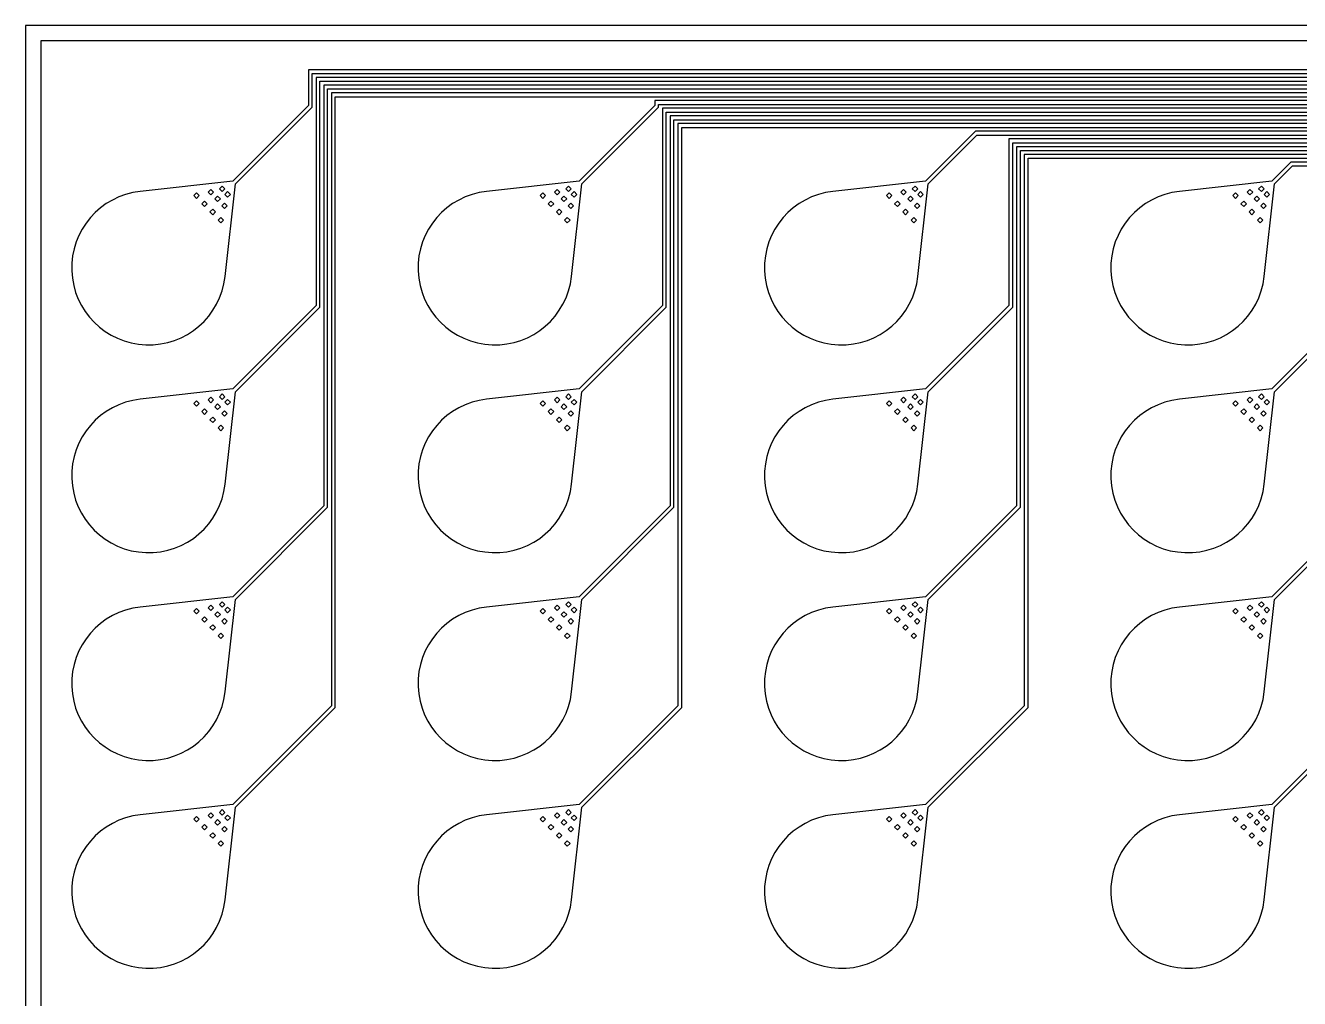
# Model space of a CAD drawing. Extents: x -37600 to 37600, y -18074 to 12600.
# Drawn here: x -37600 to -21049, y -43 to 12600 of the extents above; entities that cross this region are included whole.
import ezdxf

# ---------------------------------------------------------------- set-up
doc = ezdxf.new("R2010")
doc.units = 13

msp = doc.modelspace()

# ---------------------------------------------------------------- linework, layer by layer
at = {"linetype": 'Continuous', "lineweight": 25}
for points in [[(37600, -12600), (37600, 12600), (-37600, 12600), (-37600, -12600)], [(37400, 12400), (-37400, 12400), (-37400, -12400), (37400, -12400)], [(-35192, 10470), (-35227, 10435), (-35192, 10399), (-35157, 10435)], [(-35044, 10512), (-35080, 10476), (-35044, 10441), (-35009, 10476)], [(-34974, 10441), (-35009, 10406), (-34974, 10370), (-34938, 10406)], [(-30692, 10470), (-30727, 10435), (-30692, 10399), (-30657, 10435)], [(-30544, 10512), (-30580, 10476), (-30544, 10441), (-30509, 10476)], [(-30474, 10441), (-30509, 10406), (-30474, 10370), (-30438, 10406)], [(-26192, 10470), (-26227, 10435), (-26192, 10399), (-26157, 10435)], [(-26044, 10512), (-26080, 10476), (-26044, 10441), (-26009, 10476)], [(-25974, 10441), (-26009, 10406), (-25974, 10370), (-25938, 10406)], [(-21692, 10470), (-21727, 10435), (-21692, 10399), (-21657, 10435)], [(-21544, 10512), (-21580, 10476), (-21544, 10441), (-21509, 10476)], [(-21474, 10441), (-21509, 10406), (-21474, 10370), (-21438, 10406)], [(-35379, 10424), (-35415, 10389), (-35379, 10354), (-35344, 10389)], [(-35273, 10318), (-35309, 10283), (-35273, 10247), (-35238, 10283)], [(-35104, 10382), (-35139, 10346), (-35104, 10311), (-35068, 10346)], [(-35015, 10293), (-35051, 10258), (-35015, 10223), (-34980, 10258)], [(-30879, 10424), (-30915, 10389), (-30879, 10354), (-30844, 10389)], [(-30773, 10318), (-30809, 10283), (-30773, 10247), (-30738, 10283)], [(-30604, 10382), (-30639, 10346), (-30604, 10311), (-30568, 10346)], [(-30515, 10293), (-30551, 10258), (-30515, 10223), (-30480, 10258)], [(-26379, 10424), (-26415, 10389), (-26379, 10354), (-26344, 10389)], [(-26273, 10318), (-26309, 10283), (-26273, 10247), (-26238, 10283)], [(-26104, 10382), (-26139, 10346), (-26104, 10311), (-26068, 10346)], [(-26015, 10293), (-26051, 10258), (-26015, 10223), (-25980, 10258)], [(-21879, 10424), (-21915, 10389), (-21879, 10354), (-21844, 10389)], [(-21773, 10318), (-21809, 10283), (-21773, 10247), (-21738, 10283)], [(-21604, 10382), (-21639, 10346), (-21604, 10311), (-21568, 10346)], [(-21515, 10293), (-21551, 10258), (-21515, 10223), (-21480, 10258)], [(-35167, 10212), (-35203, 10177), (-35167, 10141), (-35132, 10177)], [(-35061, 10106), (-35096, 10071), (-35061, 10035), (-35026, 10071)], [(-30667, 10212), (-30703, 10177), (-30667, 10141), (-30632, 10177)], [(-30561, 10106), (-30596, 10071), (-30561, 10035), (-30526, 10071)], [(-26167, 10212), (-26203, 10177), (-26167, 10141), (-26132, 10177)], [(-26061, 10106), (-26096, 10071), (-26061, 10035), (-26026, 10071)], [(-21667, 10212), (-21703, 10177), (-21667, 10141), (-21632, 10177)], [(-21561, 10106), (-21596, 10071), (-21561, 10035), (-21526, 10071)], [(-35044, 7812), (-35080, 7776), (-35044, 7741), (-35009, 7776)], [(-30544, 7812), (-30580, 7776), (-30544, 7741), (-30509, 7776)], [(-26044, 7812), (-26080, 7776), (-26044, 7741), (-26009, 7776)], [(-21544, 7812), (-21580, 7776), (-21544, 7741), (-21509, 7776)], [(-35379, 7724), (-35415, 7689), (-35379, 7654), (-35344, 7689)], [(-35273, 7618), (-35309, 7583), (-35273, 7547), (-35238, 7583)], [(-35192, 7770), (-35227, 7735), (-35192, 7699), (-35157, 7735)], [(-35104, 7682), (-35139, 7646), (-35104, 7611), (-35068, 7646)], [(-34974, 7741), (-35009, 7706), (-34974, 7670), (-34938, 7706)], [(-30879, 7724), (-30915, 7689), (-30879, 7654), (-30844, 7689)], [(-30773, 7618), (-30809, 7583), (-30773, 7547), (-30738, 7583)], [(-30692, 7770), (-30727, 7735), (-30692, 7699), (-30657, 7735)], [(-30604, 7682), (-30639, 7646), (-30604, 7611), (-30568, 7646)], [(-30474, 7741), (-30509, 7706), (-30474, 7670), (-30438, 7706)], [(-26379, 7724), (-26415, 7689), (-26379, 7654), (-26344, 7689)], [(-26273, 7618), (-26309, 7583), (-26273, 7547), (-26238, 7583)], [(-26192, 7770), (-26227, 7735), (-26192, 7699), (-26157, 7735)], [(-26104, 7682), (-26139, 7646), (-26104, 7611), (-26068, 7646)], [(-25974, 7741), (-26009, 7706), (-25974, 7670), (-25938, 7706)], [(-21879, 7724), (-21915, 7689), (-21879, 7654), (-21844, 7689)], [(-21773, 7618), (-21809, 7583), (-21773, 7547), (-21738, 7583)], [(-21692, 7770), (-21727, 7735), (-21692, 7699), (-21657, 7735)], [(-21604, 7682), (-21639, 7646), (-21604, 7611), (-21568, 7646)], [(-21474, 7741), (-21509, 7706), (-21474, 7670), (-21438, 7706)], [(-35167, 7512), (-35203, 7477), (-35167, 7441), (-35132, 7477)], [(-35015, 7593), (-35051, 7558), (-35015, 7523), (-34980, 7558)], [(-30667, 7512), (-30703, 7477), (-30667, 7441), (-30632, 7477)], [(-30515, 7593), (-30551, 7558), (-30515, 7523), (-30480, 7558)], [(-26167, 7512), (-26203, 7477), (-26167, 7441), (-26132, 7477)], [(-26015, 7593), (-26051, 7558), (-26015, 7523), (-25980, 7558)], [(-21667, 7512), (-21703, 7477), (-21667, 7441), (-21632, 7477)], [(-21515, 7593), (-21551, 7558), (-21515, 7523), (-21480, 7558)], [(-35061, 7406), (-35096, 7371), (-35061, 7335), (-35026, 7371)], [(-30561, 7406), (-30596, 7371), (-30561, 7335), (-30526, 7371)], [(-26061, 7406), (-26096, 7371), (-26061, 7335), (-26026, 7371)], [(-21561, 7406), (-21596, 7371), (-21561, 7335), (-21526, 7371)], [(-35379, 5024), (-35415, 4989), (-35379, 4954), (-35344, 4989)], [(-35192, 5070), (-35227, 5035), (-35192, 4999), (-35157, 5035)], [(-35104, 4982), (-35139, 4946), (-35104, 4911), (-35068, 4946)], [(-35044, 5112), (-35080, 5076), (-35044, 5041), (-35009, 5076)], [(-34974, 5041), (-35009, 5006), (-34974, 4970), (-34938, 5006)], [(-30879, 5024), (-30915, 4989), (-30879, 4954), (-30844, 4989)], [(-30692, 5070), (-30727, 5035), (-30692, 4999), (-30657, 5035)], [(-30604, 4982), (-30639, 4946), (-30604, 4911), (-30568, 4946)], [(-30544, 5112), (-30580, 5076), (-30544, 5041), (-30509, 5076)], [(-30474, 5041), (-30509, 5006), (-30474, 4970), (-30438, 5006)], [(-26379, 5024), (-26415, 4989), (-26379, 4954), (-26344, 4989)], [(-26192, 5070), (-26227, 5035), (-26192, 4999), (-26157, 5035)], [(-26104, 4982), (-26139, 4946), (-26104, 4911), (-26068, 4946)], [(-26044, 5112), (-26080, 5076), (-26044, 5041), (-26009, 5076)], [(-25974, 5041), (-26009, 5006), (-25974, 4970), (-25938, 5006)], [(-21879, 5024), (-21915, 4989), (-21879, 4954), (-21844, 4989)], [(-21692, 5070), (-21727, 5035), (-21692, 4999), (-21657, 5035)], [(-21604, 4982), (-21639, 4946), (-21604, 4911), (-21568, 4946)], [(-21544, 5112), (-21580, 5076), (-21544, 5041), (-21509, 5076)], [(-21474, 5041), (-21509, 5006), (-21474, 4970), (-21438, 5006)], [(-35273, 4918), (-35309, 4883), (-35273, 4847), (-35238, 4883)], [(-35167, 4812), (-35203, 4777), (-35167, 4741), (-35132, 4777)], [(-35015, 4893), (-35051, 4858), (-35015, 4823), (-34980, 4858)], [(-30773, 4918), (-30809, 4883), (-30773, 4847), (-30738, 4883)], [(-30667, 4812), (-30703, 4777), (-30667, 4741), (-30632, 4777)], [(-30515, 4893), (-30551, 4858), (-30515, 4823), (-30480, 4858)], [(-26273, 4918), (-26309, 4883), (-26273, 4847), (-26238, 4883)], [(-26167, 4812), (-26203, 4777), (-26167, 4741), (-26132, 4777)], [(-26015, 4893), (-26051, 4858), (-26015, 4823), (-25980, 4858)], [(-21773, 4918), (-21809, 4883), (-21773, 4847), (-21738, 4883)], [(-21667, 4812), (-21703, 4777), (-21667, 4741), (-21632, 4777)], [(-21515, 4893), (-21551, 4858), (-21515, 4823), (-21480, 4858)], [(-35061, 4706), (-35096, 4671), (-35061, 4635), (-35026, 4671)], [(-30561, 4706), (-30596, 4671), (-30561, 4635), (-30526, 4671)], [(-26061, 4706), (-26096, 4671), (-26061, 4635), (-26026, 4671)], [(-21561, 4706), (-21596, 4671), (-21561, 4635), (-21526, 4671)], [(-35379, 2324), (-35415, 2289), (-35379, 2254), (-35344, 2289)], [(-35192, 2370), (-35227, 2335), (-35192, 2299), (-35157, 2335)], [(-35044, 2412), (-35080, 2376), (-35044, 2341), (-35009, 2376)], [(-34974, 2341), (-35009, 2306), (-34974, 2270), (-34938, 2306)], [(-30879, 2324), (-30915, 2289), (-30879, 2254), (-30844, 2289)], [(-30692, 2370), (-30727, 2335), (-30692, 2299), (-30657, 2335)], [(-30544, 2412), (-30580, 2376), (-30544, 2341), (-30509, 2376)], [(-30474, 2341), (-30509, 2306), (-30474, 2270), (-30438, 2306)], [(-26379, 2324), (-26415, 2289), (-26379, 2254), (-26344, 2289)], [(-26192, 2370), (-26227, 2335), (-26192, 2299), (-26157, 2335)], [(-26044, 2412), (-26080, 2376), (-26044, 2341), (-26009, 2376)], [(-25974, 2341), (-26009, 2306), (-25974, 2270), (-25938, 2306)], [(-21879, 2324), (-21915, 2289), (-21879, 2254), (-21844, 2289)], [(-21692, 2370), (-21727, 2335), (-21692, 2299), (-21657, 2335)], [(-21544, 2412), (-21580, 2376), (-21544, 2341), (-21509, 2376)], [(-21474, 2341), (-21509, 2306), (-21474, 2270), (-21438, 2306)], [(-35273, 2218), (-35309, 2183), (-35273, 2147), (-35238, 2183)], [(-35104, 2282), (-35139, 2246), (-35104, 2211), (-35068, 2246)], [(-35015, 2193), (-35051, 2158), (-35015, 2123), (-34980, 2158)], [(-30773, 2218), (-30809, 2183), (-30773, 2147), (-30738, 2183)], [(-30604, 2282), (-30639, 2246), (-30604, 2211), (-30568, 2246)], [(-30515, 2193), (-30551, 2158), (-30515, 2123), (-30480, 2158)], [(-26273, 2218), (-26309, 2183), (-26273, 2147), (-26238, 2183)], [(-26104, 2282), (-26139, 2246), (-26104, 2211), (-26068, 2246)], [(-26015, 2193), (-26051, 2158), (-26015, 2123), (-25980, 2158)], [(-21773, 2218), (-21809, 2183), (-21773, 2147), (-21738, 2183)], [(-21604, 2282), (-21639, 2246), (-21604, 2211), (-21568, 2246)], [(-21515, 2193), (-21551, 2158), (-21515, 2123), (-21480, 2158)], [(-35167, 2112), (-35203, 2077), (-35167, 2041), (-35132, 2077)], [(-35061, 2006), (-35096, 1971), (-35061, 1935), (-35026, 1971)], [(-30667, 2112), (-30703, 2077), (-30667, 2041), (-30632, 2077)], [(-30561, 2006), (-30596, 1971), (-30561, 1935), (-30526, 1971)], [(-26167, 2112), (-26203, 2077), (-26167, 2041), (-26132, 2077)], [(-26061, 2006), (-26096, 1971), (-26061, 1935), (-26026, 1971)], [(-21667, 2112), (-21703, 2077), (-21667, 2041), (-21632, 2077)], [(-21561, 2006), (-21596, 1971), (-21561, 1935), (-21526, 1971)]]:
    msp.add_lwpolyline(points, close=True, dxfattribs=at)
for points in [[(7375, 12025), (-1875, 12025), (-1875, -8275), (-3625, -8275), (-3625, 12025), (-33925, 12025), (-33925, 11560), (-34908, 10577), (-36110, 10444, 2.081666), (-35006, 9340), (-34873, 10542), (-33875, 11540), (-33875, 11975), (-3675, 11975), (-3675, -8325), (-1825, -8325), (-1825, 11975), (7325, 11975)], [(-3725, 11925), (-33825, 11925), (-33825, 8960), (-34908, 7877), (-36110, 7744, 2.081666), (-35006, 6640), (-34873, 7842), (-33775, 8940), (-33775, 11875), (-3775, 11875), (-3775, -8425), (-1725, -8425), (-1725, 11875), (7225, 11875), (7225, -8425)], [(-34908, 5177), (-36110, 5044, 2.081666), (-35006, 3940), (-34873, 5142), (-33675, 6340), (-33675, 11775), (-3875, 11775), (-3875, -8525), (-1625, -8525), (-1625, 11775), (7125, 11775), (7125, -8525), (14494, -8525)], [(14494, -8525), (14494, 11775), (33675, 11775), (33675, 6340), (34873, 5142), (35006, 3940, 2.081666), (36110, 5044), (34908, 5177), (33725, 6360), (33725, 11825), (14444, 11825), (14444, -8475), (7175, -8475), (7175, 11825), (-1675, 11825), (-1675, -8475), (-3825, -8475), (-3825, 11825), (-33725, 11825), (-33725, 6360), (-34908, 5177)], [(7075, 11725), (-1575, 11725), (-1575, -8575), (-3925, -8575), (-3925, 11725), (-33625, 11725), (-33625, 3760), (-34908, 2477), (-36110, 2344, 2.081666), (-35006, 1240), (-34873, 2442), (-33575, 3740), (-33575, 11675), (-3975, 11675), (-3975, -8625), (-1525, -8625), (-1525, 11675), (7025, 11675)], [(6975, 11625), (-1475, 11625), (-1475, -8675), (-4025, -8675), (-4025, 11625), (-29425, 11625), (-29425, 11560), (-30408, 10577), (-31610, 10444, 2.081666), (-30506, 9340), (-30373, 10542), (-29375, 11540), (-29375, 11575), (-4075, 11575), (-4075, -8725), (-1425, -8725), (-1425, 11575), (6925, 11575)], [(6875, 11525), (-1375, 11525), (-1375, -8775), (-4125, -8775), (-4125, 11525), (-29325, 11525), (-29325, 8960), (-30408, 7877), (-31610, 7744, 2.081666), (-30506, 6640), (-30373, 7842), (-29275, 8940), (-29275, 11475), (-4175, 11475), (-4175, -8825), (-1325, -8825), (-1325, 11475), (6825, 11475)], [(6775, 11425), (-1275, 11425), (-1275, -8875), (-4225, -8875), (-4225, 11425), (-29225, 11425), (-29225, 6360), (-30408, 5177), (-31610, 5044, 2.081666), (-30506, 3940), (-30373, 5142), (-29175, 6340), (-29175, 11375), (-4275, 11375), (-4275, -8925), (-1225, -8925), (-1225, 11375), (6725, 11375)], [(6675, 11325), (-1175, 11325), (-1175, -8975), (-4325, -8975), (-4325, 11325), (-29125, 11325), (-29125, 3760), (-30408, 2477), (-31610, 2344, 2.081666), (-30506, 1240), (-30373, 2442), (-29075, 3740), (-29075, 11275), (-4375, 11275), (-4375, -9025), (-1125, -9025), (-1125, 11275), (6625, 11275)], [(6575, -9075), (6575, 11225), (-1075, 11225), (-1075, -9075), (-4425, -9075), (-4425, 11225), (-25260, 11225), (-25908, 10577), (-27110, 10444, 2.081666), (-26006, 9340), (-25873, 10542), (-25240, 11175)], [(6475, 11125), (-975, 11125), (-975, -9175), (-4525, -9175), (-4525, 11125), (-24825, 11125), (-24825, 8960), (-25908, 7877), (-27110, 7744, 2.081666), (-26006, 6640), (-25873, 7842), (-24775, 8940), (-24775, 11075), (-4575, 11075), (-4575, -9225), (-925, -9225), (-925, 11075), (6425, 11075)], [(6375, 11025), (-875, 11025), (-875, -9275), (-4625, -9275), (-4625, 11025), (-24725, 11025), (-24725, 6360), (-25908, 5177), (-27110, 5044, 2.081666), (-26006, 3940), (-25873, 5142), (-24675, 6340), (-24675, 10975), (-4675, 10975), (-4675, -9325), (-825, -9325), (-825, 10975), (6325, 10975)], [(6275, 10925), (-775, 10925), (-775, -9375), (-4725, -9375), (-4725, 10925), (-24625, 10925), (-24625, 3760), (-25908, 2477), (-27110, 2344, 2.081666), (-26006, 1240), (-25873, 2442), (-24575, 3740), (-24575, 10875), (-4775, 10875), (-4775, -9425), (-725, -9425), (-725, 10875), (6225, 10875)], [(6175, 10825), (-675, 10825), (-675, -9475), (-4825, -9475), (-4825, 10825), (-21160, 10825), (-21408, 10577), (-22610, 10444, 2.081666), (-21506, 9340), (-21373, 10542), (-21140, 10775), (-4875, 10775), (-4875, -9525), (-625, -9525), (-625, 10775), (6125, 10775)], [(6075, -9575), (6075, 10725), (-575, 10725), (-575, -9575), (-4925, -9575), (-4925, 10725), (-20325, 10725), (-20325, 8960), (-21408, 7877), (-22610, 7744, 2.081666), (-21506, 6640), (-21373, 7842), (-20275, 8940)], [(20225, 10625), (15644, 10625), (15644, -9675), (5975, -9675), (5975, 10625), (-475, 10625), (-475, -9675), (-5025, -9675), (-5025, 10625), (-20225, 10625), (-20225, 6360), (-21408, 5177), (-22610, 5044, 2.081666), (-21506, 3940), (-21373, 5142), (-20175, 6340), (-20175, 10575)], [(5875, 10525), (-375, 10525), (-375, -9775), (-5125, -9775), (-5125, 10525), (-20125, 10525), (-20125, 3760), (-21408, 2477), (-22610, 2344, 2.081666), (-21506, 1240), (-21373, 2442), (-20075, 3740), (-20075, 10475), (-5175, 10475), (-5175, -9825), (-325, -9825), (-325, 10475), (5825, 10475)]]:
    msp.add_lwpolyline(points, format="xyb", dxfattribs=at)
msp.add_lwpolyline([(-25240, 11175), (-4475, 11175), (-4475, -9125), (-1025, -9125), (-1025, 11175), (6525, 11175), (6525, -9125), (15094, -9125), (15094, 11175), (25240, 11175), (25873, 10542)], dxfattribs=at)

doc.saveas('drawing.dxf')
